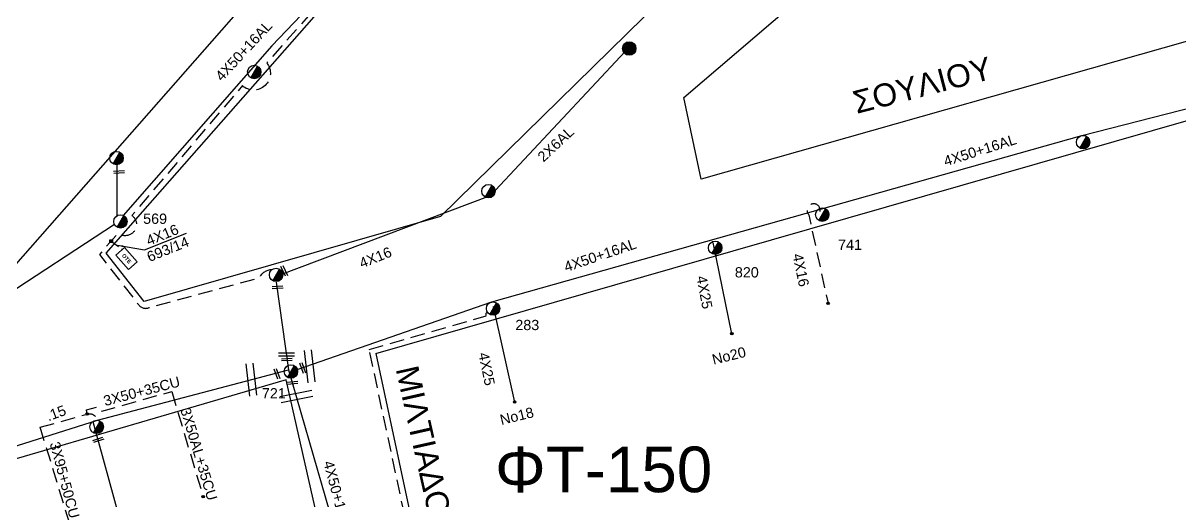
# Model space of a CAD drawing. Header units: millimetres. Extents: x 938 to 3112, y 793 to 1825.
# Drawn here: x 1879.4 to 2082.3, y 1183.6 to 1267.4 of the extents above; entities that cross this region are included whole.
import ezdxf
from ezdxf.enums import TextEntityAlignment as Align

# ---------------------------------------------------------------- set-up
doc = ezdxf.new("R2010")
doc.units = ezdxf.units.MM
doc.linetypes.add('DASHED', pattern=[19.05, 12.7, -6.35])
for name, color, linetype in [('Pillar OTE', 7, 'Continuous'), ('Γέφυρες Εναερίου Δικτύου', 7, 'Continuous'), ('Γυμνά εναέρια ΧΤ (3Φ)   3x50+35CU', 7, 'Continuous'), ('Γυμνά εναέρια ΧΤ και ΦΟΠ (3Φ)   4x50+16AL', 7, 'Continuous'), ('Εναέρια παροχή ΧΤ 4x16', 7, 'SYN_LINE'), ('Εναέρια παροχή ΧΤ 4x25', 7, 'SYN_LINE'), ('Επιγραφές - Σχήματα', 7, 'Continuous'), ('Καλώδια ΧΤ   2x6AL', 7, 'DASHED'), ('Καλώδια ΧΤ   3x150+50CU', 7, 'DASHED'), ('Καλώδια ΧΤ   3x150AL+50XLPE', 7, 'DASHED'), ('Καλώδια ΧΤ   3x82+57+13-5', 7, 'Continuous'), ('Καλώδια ΧΤ   3x95+50CU', 7, 'DASHED'), ('Καλώδια ΧΤ 4Χ16 CU', 7, 'Continuous'), ('Μηχανική τομή', 7, 'Continuous'), ('Στύλος Ξύλινος', 7, 'Continuous'), ('Στύλος Ξύλινος @ 1', 7, 'Continuous'), ('Στύλος ΦΜ', 7, 'Continuous'), ('Στύλος ΦΜ @ 1', 7, 'Continuous'), ('Συνδέσεις', 7, 'Continuous'), ('Τομή', 7, 'Continuous'), ('Υπόβαθρο ΔΕΗ', 7, 'Continuous'), ('Υπόγεια Καλώδια Δικτύου ΧΤ   .15', 7, 'DASHED'), ('Υπόγεια καλώδια Παροχών ΧΤ   4x6', 7, 'DASHED')]:
    doc.layers.add(name, color=color, linetype=linetype)
doc.styles.get("Standard").update_dxf_attribs({"font": 'arial.ttf'})
doc.linetypes.add('SYN_LINE', pattern='A,0.5,-0.0001,["/\\/\\/\\/",Standard,S=0.1,R=0,X=0,Y=-0.05],-0.25', length=0.7501)
doc.dimstyles.new('ISO-25', dxfattribs={"dimtxt": 2.5, "dimasz": 2.5, "dimexe": 1.25, "dimexo": 0.625, "dimtad": 1, "dimtxsty": 'Standard', "dimcen": 2.5, "dimaunit": 2, "dimazin": 0, "dimtfac": 1, "dimtmove": 0, "dimatfit": 3, "dimfxl": 1, "dimarcsym": 0})

# ---------------------------------------------------------------- blocks, each defined once
blk = doc.blocks.new('ΥΠΑΡΧΩΝ ΤΣΙΜΕΝΤΕΝΙΟΣ ΣΤΥΛΟΣ')
at = {"layer": 'Στύλος ΦΜ'}
blk.add_hatch(color=256, dxfattribs=at).paths.add_polyline_path([(-1.29, -2.28, 0.574793), (2.62, 0, 0.268822), (1.3, 2.27)])
blk.add_line((-1.29, -2.28), (1.3, 2.27), dxfattribs=at)
blk.add_circle((0, 0), 2.62, dxfattribs=at)
at = {"layer": 'Στύλος ΦΜ', "flags": 4}
for tag, p in [('ΑΡΙΘΜΟΣ', (-4.68, 8.05)), ('ΤΥΠΟΣ', (-4.91, 3.03))]:
    blk.add_attdef(tag, p, '', height=4, dxfattribs=at)
blk = doc.blocks.new('ΤΟΜΗ')
at = {"layer": 'Τομή', "ltscale": 40}
for p, q in [((-5.68, 0), (5.68, 0)), ((5.68, -2.33), (-5.68, -2.33))]:
    blk.add_line(p, q, dxfattribs=at)
blk = doc.blocks.new('ΜΗΧΑΝΙΚΗ ΤΟΜΗ')
at = {"layer": 'Μηχανική τομή', "ltscale": 40}
for p, q in [((-1.89, 0.78), (1.89, 0.78)), ((1.89, 0), (-1.89, 0))]:
    blk.add_line(p, q, dxfattribs=at)
blk = doc.blocks.new('ΥΠΑΡΧΩΝ ΞΥΛΙΝΟΣ ΣΤΥΛΟΣ')
at = {"layer": 'Στύλος Ξύλινος'}
h = blk.add_hatch(color=7, dxfattribs=at)
h.paths.add_polyline_path([(-2.62, 0, 0.270008), (-1.29, -2.28), (1.3, 2.27, 0.576266)])
h.paths.add_polyline_path([(-1.29, -2.28, 0.574793), (2.62, 0, 0.268822), (1.3, 2.27)])
at = {"layer": 'Στύλος Ξύλινος', "color": 7}
blk.add_line((-1.29, -2.28), (1.3, 2.27), dxfattribs=at)
blk.add_circle((0, 0), 2.62, dxfattribs=at)
at = {"layer": 'Στύλος Ξύλινος', "flags": 4}
for tag, p in [('ΑΡΙΘΜΟΣ', (-4.91, 8.6)), ('ΤΥΠΟΣ', (-4.85, 3.39))]:
    blk.add_attdef(tag, p, '', height=4, dxfattribs=at)
blk = doc.blocks.new('_ΣΥΝΔΕΣΗ')
at = {"layer": 'Συνδέσεις', "linetype": 'SYN_LINE', "ltscale": 40}
blk.add_hatch(color=256, dxfattribs=at).paths.add_polyline_path([(0.5, -0.01, 1), (-0.5, -0.01, 1)])
at = {"layer": 'Συνδέσεις'}
blk.add_circle((0, -0.01), 0.5, dxfattribs=at)
blk = doc.blocks.new('PILLAR ΟΤΕ')
at = {"layer": 'Pillar OTE', "ltscale": 40}
blk.add_lwpolyline([(-3.31, 2.02), (3.39, 2.02), (3.39, -1.99), (-3.31, -1.99)], close=True, dxfattribs=at)
at = {"layer": 'Pillar OTE', "insert": (-1.81, 0.71), "char_height": 1.3575, "width": 109.961, "attachment_point": 1}
blk.add_mtext('{\\fArial|b1|i0|c161|p34;OTE}', dxfattribs=at)
blk = doc.blocks.new('TSONTA XT1')
at = {"ltscale": 40}
h = blk.add_hatch(color=256, dxfattribs=at)
h.dxf.hatch_style = 1
h.paths.add_polyline_path([(595.96, 2487.66), (597.07, 2488.77), (595.96, 2489.87), (594.85, 2488.77)])
blk.add_lwpolyline([(594.85, 2488.77), (595.96, 2489.87), (597.07, 2488.77), (595.96, 2487.66)], close=True, dxfattribs=at)

msp = doc.modelspace()

# ---------------------------------------------------------------- linework, layer by layer
at = {"layer": 'Γέφυρες Εναερίου Δικτύου', "color": 133, "linetype": 'SYN_LINE', "ltscale": 20, "flags": 128}
msp.add_lwpolyline([(1923.78, 1221.99), (1925.94, 1206.58)], dxfattribs=at)
at = {"layer": 'Γέφυρες Εναερίου Δικτύου', "color": 173, "flags": 128}
msp.add_lwpolyline([(1891.61, 1197.52), (1896.26, 1180.67)], dxfattribs=at)
at = {"layer": 'Γυμνά εναέρια ΧΤ (3Φ)   3x50+35CU', "color": 173, "linetype": 'DASHED', "ltscale": 0.2, "flags": 128}
for points in [[(1890.64, 1198.84), (1890.52, 1199.58), (1892.55, 1200.16), (1893.21, 1199.32), (1905.46, 1202.8), (1905.46, 1202.79)], [(1905.46, 1202.79), (1910.98, 1184.34)]]:
    msp.add_lwpolyline(points, dxfattribs=at)
at = {"layer": 'Γυμνά εναέρια ΧΤ και ΦΟΠ (3Φ)   4x50+16AL', "color": 27}
msp.add_line((1873.95, 1218.11), (1895.41, 1232.12), dxfattribs=at)
at = {"layer": 'Γυμνά εναέρια ΧΤ και ΦΟΠ (3Φ)   4x50+16AL', "color": 27, "flags": 128}
for points in [[(1993.41, 1344.87), (1938.37, 1279.57), (1923, 1263.44), (1896.97, 1233.69)], [(1925.94, 1206.58), (1936.76, 1169.17), (1945.09, 1120.38)]]:
    msp.add_lwpolyline(points, dxfattribs=at)
at = {"layer": 'Γυμνά εναέρια ΧΤ και ΦΟΠ (3Φ)   4x50+16AL', "color": 6, "linetype": 'Continuous', "ltscale": 0.2, "flags": 128}
msp.add_lwpolyline([(1927.48, 1206.68), (1961.63, 1218.5), (1961.63, 1218.5), (2065.09, 1247.69), (2104.85, 1257.86)], dxfattribs=at)
at = {"layer": 'Γυμνά εναέρια ΧΤ και ΦΟΠ (3Φ)   4x50+16AL', "color": 173, "flags": 128}
msp.add_lwpolyline([(1856.35, 1186.38), (1892.42, 1197.78), (1925.94, 1206.58)], dxfattribs=at)
at = {"layer": 'Εναέρια παροχή ΧΤ 4x16', "color": 133, "linetype": 'SYN_LINE', "ltscale": 20}
msp.add_lwpolyline([(1924.31, 1223.18), (1961.34, 1237.15)], dxfattribs=at)
at = {"layer": 'Εναέρια παροχή ΧΤ 4x25', "color": 6, "linetype": 'SYN_LINE', "ltscale": 20, "flags": 128}
for points in [[(2003.68, 1212.93), (2000.44, 1228.94)], [(1961.81, 1217.73), (1965.6, 1200.95)]]:
    msp.add_lwpolyline(points, dxfattribs=at)
at = {"layer": 'Καλώδια ΧΤ   2x6AL', "color": 133, "linetype": 'SYN_LINE', "ltscale": 20}
msp.add_lwpolyline([(1961.34, 1237.15), (1984.99, 1262.44)], dxfattribs=at)
at = {"layer": 'Καλώδια ΧΤ   3x150+50CU', "color": 6, "linetype": 'DASHED', "ltscale": 0.2}
msp.add_lwpolyline([(1954.04, 1155.62), (1948.93, 1154.53), (1945.84, 1168.98, -0.448362), (1947.91, 1173.64), (1940.1, 1210.14), (1960.62, 1216.04, -0.578989), (1960.84, 1216.68)], format="xyb", dxfattribs=at)
at = {"layer": 'Καλώδια ΧΤ   3x150AL+50XLPE', "color": 133, "linetype": 'DASHED', "ltscale": 0.2, "flags": 128}
msp.add_lwpolyline([(1996.76, 1347.34, -0.995783), (1995.91, 1343.2, 0.285843), (1992.84, 1342.57), (1976.29, 1322.14), (1956.32, 1299.45, -0.727516), (1952.12, 1294.93), (1940.96, 1281.79, -0.683919), (1936.76, 1276.87), (1922.12, 1260.46, -0.923893), (1917.85, 1256.44), (1898.49, 1233.67, -1.02428), (1896.05, 1230.57), (1892.77, 1226.83), (1899.67, 1217.97, 0.345227), (1901.5, 1217.51), (1920.87, 1222.76, -0.293063), (1923.08, 1224.21)], format="xyb", dxfattribs=at)
at = {"layer": 'Καλώδια ΧΤ   3x82+57+13-5', "color": 27}
msp.add_line((1895.87, 1233.63), (1895.91, 1243.24), dxfattribs=at)
at = {"layer": 'Καλώδια ΧΤ   3x95+50CU', "color": 173, "linetype": 'DASHED', "ltscale": 0.2, "flags": 128}
msp.add_lwpolyline([(1887.59, 1179.56), (1882.39, 1196.51)], dxfattribs=at)
at = {"layer": 'Καλώδια ΧΤ 4Χ16 CU', "color": 6, "linetype": 'DASHED', "ltscale": 0.2, "flags": 128}
msp.add_lwpolyline([(2019.18, 1234.37, 1.577501), (2017.17, 1233.79), (2020.56, 1218.26)], format="xyb", dxfattribs=at)
at = {"layer": 'Υπόβαθρο ΔΕΗ', "flags": 128}
for points in [[(1815.51, 1248.65), (1805.75, 1210.6), (1770.09, 1216.79), (1751.39, 1230.19), (1802.74, 1296.3), (1854.78, 1364.96), (1912.86, 1442.94), (1968.55, 1517.05), (1980.94, 1534.63), (2026.78, 1499.54), (2042.99, 1488.25, 0.093735), (2077.62, 1472.47), (2041.4, 1413.85), (2018.66, 1387.44), (1969.01, 1329.14), (1915.86, 1268.09), (1863.15, 1208.16), (1843.9, 1203.5), (1813.5, 1209.16), (1822.81, 1248.58)], [(2129.55, 1532.2), (2155.23, 1510.25), (2177.28, 1489.58, 0.046686), (2148.47, 1445.23), (2120.12, 1405.14), (2106.76, 1386.74), (2053.52, 1334.23), (1994.23, 1274.34), (1952.6, 1233.51), (1900.61, 1218.57), (1893.97, 1227.06), (1945.48, 1285.67), (1973.97, 1318.62), (2029.74, 1384.13), (2048.48, 1405.88), (2071.77, 1443.55), (2110.35, 1502.19), (2129.55, 1532.2)], [(2129.55, 1532.2), (2155.23, 1510.25), (2177.28, 1489.58, 0.046686), (2148.47, 1445.23), (2120.12, 1405.14), (2106.76, 1386.74), (2053.52, 1334.23), (1994.23, 1274.34), (1952.6, 1233.51), (1900.61, 1218.57), (1893.97, 1227.06), (1945.48, 1285.67), (1973.97, 1318.62), (2029.74, 1384.13), (2048.48, 1405.88), (2071.77, 1443.55), (2110.35, 1502.19), (2129.55, 1532.2)], [(2092.28, 1266.7), (1998.32, 1240.05), (1995.29, 1254.38), (2060.31, 1310.03), (2094.36, 1269.73, -0.521577), (2092.28, 1266.7, 265.034591)], [(2092.28, 1266.7), (1998.32, 1240.05), (1995.29, 1254.38), (2060.31, 1310.03), (2094.36, 1269.73, -0.521577), (2092.28, 1266.7, 265.034591)], [(1942.74, 1122.04), (1943.24, 1126.55), (1925.52, 1204.83), (1850.35, 1182.88), (1811.15, 1143.58), (1795.01, 1093.96, 0.387662), (1809.64, 1082.14), (1942.74, 1122.04)], [(1942.74, 1122.04), (1943.24, 1126.55), (1925.52, 1204.83), (1850.35, 1182.88), (1811.15, 1143.58), (1795.01, 1093.96, 0.387662), (1809.64, 1082.14), (1942.74, 1122.04)]]:
    msp.add_lwpolyline(points, format="xyb", dxfattribs=at)
for points in [[(2077.62, 1472.47), (2041.4, 1413.85), (2018.66, 1387.44), (1969.01, 1329.14), (1915.86, 1268.09), (1863.15, 1208.16), (1843.9, 1203.5), (1813.5, 1209.16), (1822.81, 1248.58)], [(1941.28, 1209.43), (2003.93, 1227.47), (2104.38, 1256.32)], [(1941.28, 1209.43), (2003.93, 1227.47), (2104.38, 1256.32)], [(1900.69, 1227.62), (1908.05, 1230.57)], [(1941.28, 1209.43), (1957.8, 1132.14)]]:
    msp.add_lwpolyline(points, dxfattribs=at)
at = {"layer": 'Υπόγεια Καλώδια Δικτύου ΧΤ   .15', "color": 173, "linetype": 'DASHED', "ltscale": 0.2, "flags": 128}
msp.add_lwpolyline([(1882.39, 1196.51), (1890.64, 1198.84, -0.431012), (1892.42, 1197.78)], format="xyb", dxfattribs=at)
at = {"layer": 'Υπόγεια καλώδια Παροχών ΧΤ   4x6', "color": 133, "linetype": 'DASHED', "ltscale": 0.1}
msp.add_lwpolyline([(1895.1, 1228.96), (1896.86, 1227.68)], dxfattribs=at)

# ---------------------------------------------------------------- block references
at = {"layer": 'Pillar OTE', "xscale": 0.5, "yscale": 0.5, "zscale": 0.5, "rotation": 311.214389325344}
msp.add_blockref('PILLAR ΟΤΕ', (1897.5, 1226.14), dxfattribs=at)
at = {"layer": 'Μηχανική τομή'}
for p, xscale, yscale, zscale, rotation in [((1896.24, 1241.1), 0.5000000000000044, 0.5000000000000044, 0.5000000000000044, 2.806621504595798), ((1924.98, 1223.85), 0.4999999999998915, 0.4999999999998915, 0.4999999999998915, 295.4928898010111), ((1924.05, 1220.87), 0.5000000000000044, 0.5000000000000044, 0.5000000000000044, 2.806621504595798), ((1925.67, 1208.2), 0.5000000000000044, 0.5000000000000044, 0.5000000000000044, 2.806621504595798), ((1928.24, 1206.85), 0.5000000000000747, 0.5000000000000747, 0.5000000000000747, 289.8348391675131), ((1923.75, 1205.83), 0.5000000000000747, 0.5000000000000747, 0.5000000000000747, 289.8348391675131), ((1926.65, 1204.12), 0.5000000000000044, 0.5000000000000044, 0.5000000000000044, 5.613243009208326), ((1892.51, 1194.51), 0.4999999999998997, 0.4999999999998997, 0.4999999999998997, 197.8178469832233)]:
    msp.add_blockref('ΜΗΧΑΝΙΚΗ ΤΟΜΗ', p, dxfattribs=dict(at, xscale=xscale, yscale=yscale, zscale=zscale, rotation=rotation))
at = {"layer": 'Στύλος Ξύλινος @ 1', "ltscale": 40, "xscale": 0.4499999999998181, "yscale": 0.4499999999998181, "zscale": 0.4499999999998181}
msp.add_blockref('ΥΠΑΡΧΩΝ ΞΥΛΙΝΟΣ ΣΤΥΛΟΣ', (1985.7, 1262.96), dxfattribs=at)
at = {"layer": 'Στύλος ΦΜ @ 1', "ltscale": 40, "xscale": 0.4499999999998181, "yscale": 0.4499999999998181, "zscale": 0.4499999999998181}
for p in [(1919.93, 1258.84), (1919.93, 1258.84), (2065.3, 1246.53), (1895.78, 1243.74), (1895.78, 1243.74), (1961.01, 1237.93), (1923.76, 1223.25), (1923.76, 1223.25), (1892.3, 1196.58), (1892.3, 1196.58)]:
    msp.add_blockref('ΥΠΑΡΧΩΝ ΤΣΙΜΕΝΤΕΝΙΟΣ ΣΤΥΛΟΣ', p, dxfattribs=at)
at = {"layer": 'Στύλος ΦΜ @ 1', "ltscale": 40}
ref = msp.add_blockref('ΥΠΑΡΧΩΝ ΤΣΙΜΕΝΤΕΝΙΟΣ ΣΤΥΛΟΣ', (1896.47, 1232.62), dxfattribs=dict(at, xscale=0.4499999999998181, yscale=0.4499999999998181, zscale=0.4499999999998181))
ref.add_attrib('ΤΥΠΟΣ', '569', (1900.45, 1232.2), dxfattribs={"layer": 'Στύλος ΦΜ', "height": 1.8, "flags": 4})
ref = msp.add_blockref('ΥΠΑΡΧΩΝ ΤΣΙΜΕΝΤΕΝΙΟΣ ΣΤΥΛΟΣ', (2019.55, 1233.82), dxfattribs=dict(at, xscale=0.4499999999998181, yscale=0.4499999999998181, zscale=0.4499999999998181))
ref.add_attrib('ΤΥΠΟΣ', '741', (2022.32, 1227.64), dxfattribs={"layer": 'Στύλος ΦΜ', "height": 1.8, "flags": 4})
ref = msp.add_blockref('ΥΠΑΡΧΩΝ ΤΣΙΜΕΝΤΕΝΙΟΣ ΣΤΥΛΟΣ', (2019.55, 1233.82), dxfattribs=dict(at, xscale=0.4499999999998181, yscale=0.4499999999998181, zscale=0.4499999999998181))
ref.add_attrib('ΤΥΠΟΣ', '741', (2022.32, 1227.64), dxfattribs={"layer": 'Στύλος ΦΜ', "height": 1.8, "flags": 4})
ref = msp.add_blockref('ΥΠΑΡΧΩΝ ΤΣΙΜΕΝΤΕΝΙΟΣ ΣΤΥΛΟΣ', (2000.77, 1228), dxfattribs=dict(at, xscale=0.4499999999998181, yscale=0.4499999999998181, zscale=0.4499999999998181))
ref.add_attrib('ΤΥΠΟΣ', '820', (2004.22, 1222.8), dxfattribs={"layer": 'Στύλος ΦΜ', "height": 1.8, "flags": 4})
ref = msp.add_blockref('ΥΠΑΡΧΩΝ ΤΣΙΜΕΝΤΕΝΙΟΣ ΣΤΥΛΟΣ', (1961.82, 1217.34), dxfattribs=dict(at, xscale=0.4499999999998181, yscale=0.4499999999998181, zscale=0.4499999999998181))
ref.add_attrib('ΑΡΙΘΜΟΣ', '283', (1965.72, 1213.56), dxfattribs={"layer": 'Στύλος ΦΜ', "height": 1.8, "flags": 4})
ref = msp.add_blockref('ΥΠΑΡΧΩΝ ΤΣΙΜΕΝΤΕΝΙΟΣ ΣΤΥΛΟΣ', (1926.37, 1206.3), dxfattribs=dict(at, xscale=0.4499999999998181, yscale=0.4499999999998181, zscale=0.4499999999998181))
ref.add_attrib('ΤΥΠΟΣ', '721', (1921.27, 1201.58), dxfattribs={"layer": 'Στύλος ΦΜ', "height": 1.8, "flags": 4})
ref = msp.add_blockref('ΥΠΑΡΧΩΝ ΤΣΙΜΕΝΤΕΝΙΟΣ ΣΤΥΛΟΣ', (1926.37, 1206.3), dxfattribs=dict(at, xscale=0.4499999999998181, yscale=0.4499999999998181, zscale=0.4499999999998181))
ref.add_attrib('ΤΥΠΟΣ', '721', (1921.27, 1201.58), dxfattribs={"layer": 'Στύλος ΦΜ', "height": 1.8, "flags": 4})
at = {"layer": 'Συνδέσεις', "xscale": 0.3075184835441075, "yscale": 0.3075184835441075, "zscale": 0.3075184835441075, "rotation": 48.78956355756459}
msp.add_blockref('TSONTA XT1', (2349.86, 587.08), dxfattribs=at)
at = {"layer": 'Συνδέσεις', "xscale": 0.4500000000000455, "yscale": 0.4500000000000455, "zscale": 0.4500000000000455}
for p in [(2020.57, 1218.27), (2003.69, 1212.94), (1965.61, 1200.96), (1890.65, 1198.85), (1910.98, 1184.35)]:
    msp.add_blockref('_ΣΥΝΔΕΣΗ', p, dxfattribs=at)
at = {"layer": 'Τομή', "xscale": 0.25, "yscale": 0.25, "zscale": 0.25}
msp.add_blockref('ΤΟΜΗ', (1925.6, 1209.57), dxfattribs=at)
at = {"layer": 'Τομή', "xscale": 0.5000000000000128, "yscale": 0.5000000000000128, "zscale": 0.5000000000000128}
for p, rotation in [((1930.23, 1207.29), 276.6381317553427), ((1919.99, 1204.95), 276.6381317553427), ((1919.99, 1204.95), 276.6381317553427), ((1927.45, 1201.34), 191.3401796321362)]:
    msp.add_blockref('ΤΟΜΗ', p, dxfattribs=dict(at, rotation=rotation))

# ---------------------------------------------------------------- texts
at = {"layer": 'Γυμνά εναέρια ΧΤ (3Φ)   3x50+35CU', "ltscale": 0.2}
msp.add_text('3X50+35CU', height=1.8, rotation=14.7558, dxfattribs=at).set_placement((1900.2, 1202.85), align=Align.MIDDLE)
at = {"layer": 'Γυμνά εναέρια ΧΤ (3Φ)   3x50+35CU'}
msp.add_text('3X50AL+35CU', height=1.8, rotation=286.6994, dxfattribs=at).set_placement((1910.23, 1191.83), align=Align.MIDDLE)
at = {"layer": 'Γυμνά εναέρια ΧΤ και ΦΟΠ (3Φ)   4x50+16AL'}
for rotation, p in [(47.2098, (1918.08, 1262.56)), (17.5174, (2047.21, 1245.12)), (18.633, (1980.6, 1226.7)), (284.9298, (1934.62, 1184.22))]:
    msp.add_text('4X50+16AL', height=1.8, rotation=rotation, dxfattribs=at).set_placement(p, align=Align.MIDDLE)
at = {"layer": 'Εναέρια παροχή ΧΤ 4x16', "ltscale": 20}
for s, rotation, p in [('4X16', 22.0269, (1903.81, 1230.27)), ('693/14', 22.0269, (1904.77, 1227.79)), ('4X16', 22.0269, (1941.18, 1226.3)), ('4X16', 281.7001, (2015.8, 1224.1))]:
    msp.add_text(s, height=1.8, rotation=rotation, dxfattribs=at).set_placement(p, align=Align.MIDDLE)
at = {"layer": 'Εναέρια παροχή ΧΤ 4x25', "ltscale": 20}
for rotation, p in [(280.7231, (1998.9, 1220.2)), (281.5708, (1960.71, 1206.75))]:
    msp.add_text('4X25', height=1.8, rotation=rotation, dxfattribs=at).set_placement(p, align=Align.MIDDLE)
at = {"layer": 'Επιγραφές - Σχήματα', "linetype": 'DASHED', "ltscale": 0.2, "attachment_point": 1}
for s, insert, char_height, width, rotation in [('ΣΟΥΛΙΟΥ', (2024.56, 1255.35), 4, 48.5909, 14.5469), ('Νο20', (2000.05, 1209.24), 1.8, 10.8079, 13.715), ('ΜΙΛΤΙΑΔΟΥ', (1948.62, 1207.65), 4, 48.5909, 282.6368), ('Νο18', (1962.85, 1198.66), 1.8, 10.8079, 13.715)]:
    msp.add_mtext(s, dxfattribs=dict(at, insert=insert, char_height=char_height, width=width, rotation=rotation))
at = {"layer": 'Επιγραφές - Σχήματα', "linetype": 'DASHED', "ltscale": 0.2, "insert": (1962.15, 1193.13), "char_height": 8, "width": 24.9768, "attachment_point": 1}
msp.add_mtext('ΦΤ-150', dxfattribs=at)
at = {"layer": 'Καλώδια ΧΤ   2x6AL', "ltscale": 0.2}
msp.add_text('2X6AL', height=1.8, rotation=43.1641, dxfattribs=at).set_placement((1972.8, 1246.18), align=Align.MIDDLE)
at = {"layer": 'Καλώδια ΧΤ   3x95+50CU', "ltscale": 0.2}
msp.add_text('3X95+50CU', height=1.8, rotation=284.945, dxfattribs=at).set_placement((1886.69, 1187.27), align=Align.MIDDLE)
at = {"layer": 'Υπόγεια Καλώδια Δικτύου ΧΤ   .15', "linetype": 'DASHED', "ltscale": 0.2, "insert": (1883.22, 1199.25), "char_height": 1.8, "width": 10.8079, "attachment_point": 1, "rotation": 20.1905}
msp.add_mtext('.15', dxfattribs=at)

# ---------------------------------------------------------------- leaders
at = {"layer": 'Επιγραφές - Σχήματα', "ltscale": 40}
msp.add_leader([(1895.98, 1228.44), (1900.69, 1227.62)], dimstyle='ISO-25', override={"dimasz": 1, "dimtad": 0}, dxfattribs=at)

doc.saveas('drawing.dxf')
